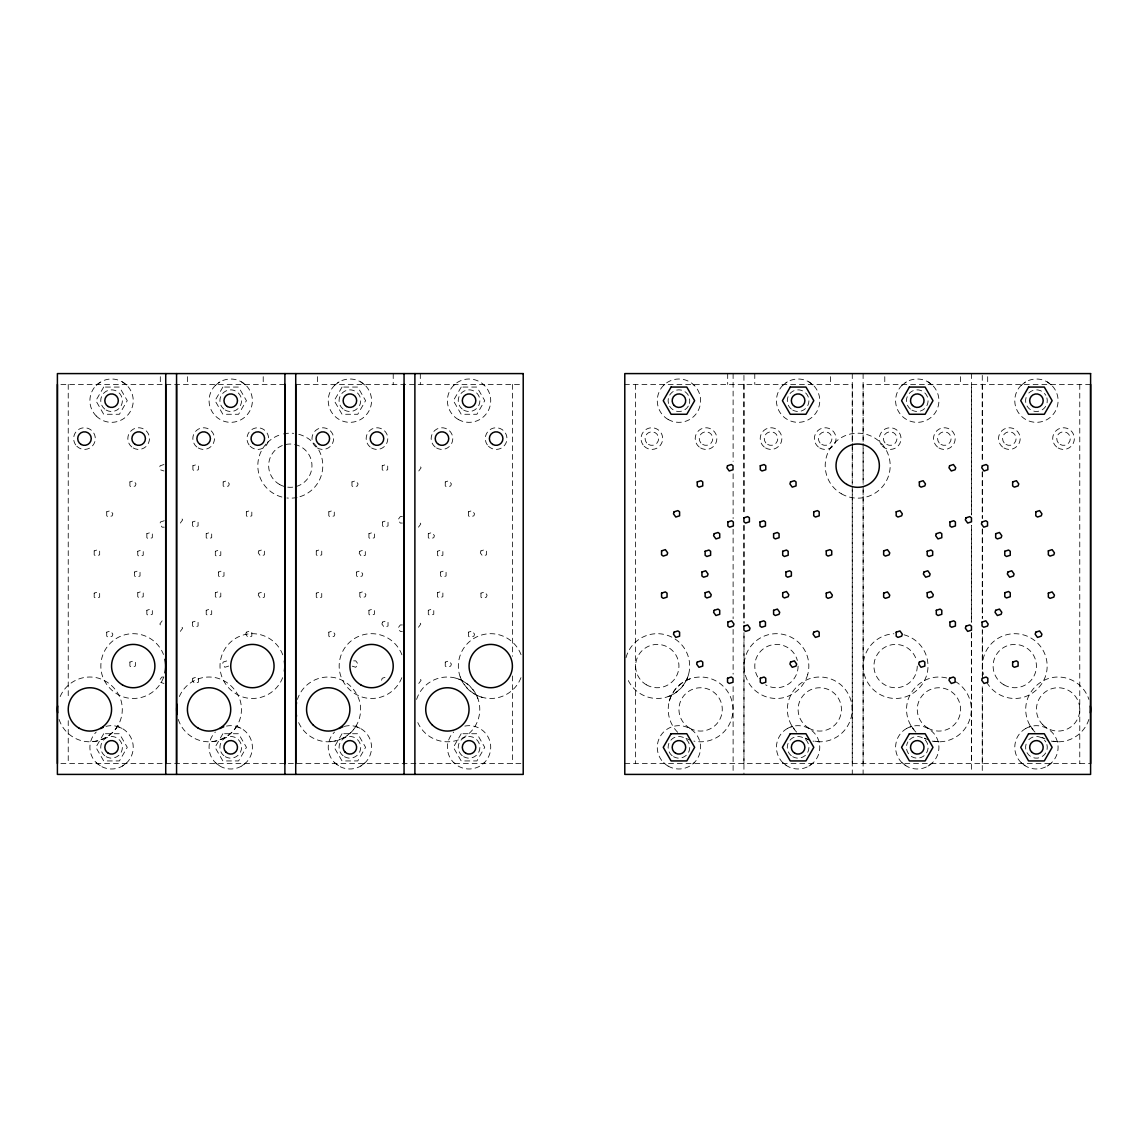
<?xml version="1.0" encoding="UTF-8"?>
<svg xmlns="http://www.w3.org/2000/svg" width="1148" height="1148" viewBox="0 0 1148 1148"><rect width="100%" height="100%" fill="white"/><g stroke="black" fill="none" stroke-linecap="round" stroke-linejoin="round"><path stroke-width="0.75" stroke-dasharray="5 3.75" d="M743.947 763.578L744.033 632.204M852.246 486.207L852.275 763.578M852.246 484.413L852.261 443.343M852.261 441.564L852.275 384.422L624.785 384.422M863.109 763.578L863.153 486.034M971.351 632.634L971.438 763.578M971.351 621.915L971.395 525.483M971.395 514.778L971.438 384.422M982.272 763.578L982.358 685.586M982.372 676.717L982.358 630.424M381.581 680.247L382.227 678.253L386.015 677.033M669.327 701.026C672.455 690.063 681.266 681.266 692.23 678.124M688.57 674.464C685.428 685.428 676.631 694.224 665.668 697.367M117.957 725.608C112.088 735.394 101.297 741.608 89.903 741.809M237.119 725.608C231.25 735.394 220.459 741.608 209.065 741.809M356.282 725.608C350.413 735.394 339.621 741.608 328.228 741.809M96.245 385.355L100.737 381.911M215.408 385.355L219.899 381.911A21.669 21.669 0 0 1 252.388 400.666A21.669 21.669 0 0 1 219.899 419.436A21.669 21.669 0 0 1 219.899 381.911M334.57 385.355L339.062 381.911A21.669 21.669 0 0 1 371.565 400.666A21.669 21.669 0 0 1 339.062 419.436A21.669 21.669 0 0 1 339.062 381.911M453.733 385.355L454.952 384.422M122.391 766.089L126.883 762.645M663.63 385.355L664.836 384.422M241.568 766.089L246.045 762.645M782.793 385.355L787.27 381.911A21.669 21.669 0 0 1 819.772 400.666A21.669 21.669 0 0 1 787.27 419.436A21.669 21.669 0 0 1 787.27 381.911M360.73 766.089L365.208 762.645M901.955 385.355L906.432 381.911A21.669 21.669 0 0 1 938.935 400.666A21.669 21.669 0 0 1 906.432 419.436A21.669 21.669 0 0 1 906.432 381.911M483.164 763.578L484.37 762.645M1021.117 385.355L1025.609 381.911A21.669 21.669 0 0 1 1058.097 400.666A21.669 21.669 0 0 1 1025.609 419.436A21.669 21.669 0 0 1 1025.609 381.911M693.048 763.578L694.267 762.645M808.938 766.089L813.43 762.645M928.101 766.089L932.592 762.645M1047.263 766.089L1051.755 762.645M180.322 523.058L182.661 519.829L180.322 516.614M162.155 620.824L159.816 624.038L162.155 627.267M180.322 631.386L182.661 628.171L180.322 624.942M418.776 470.967L421.115 467.753L418.776 464.538M418.46 527.176L420.799 523.962L418.46 520.733M228.653 666.07L224.864 667.289L222.525 664.075L223.171 662.08L226.96 660.861M418.46 627.267L420.799 624.038L418.46 620.824M418.776 683.462L421.115 680.247L418.776 677.033M787.27 728.564A21.669 21.669 0 0 1 819.772 747.334A21.669 21.669 0 0 1 787.27 766.089A21.669 21.669 0 0 1 787.27 728.564L792.507 726.397M906.432 728.564A21.669 21.669 0 0 1 938.935 747.334A21.669 21.669 0 0 1 906.432 766.089A21.669 21.669 0 0 1 906.432 728.564L911.67 726.397M1025.609 728.564A21.669 21.669 0 0 1 1058.097 747.334A21.669 21.669 0 0 1 1025.609 766.089A21.669 21.669 0 0 1 1025.609 728.564L1030.832 726.397M60.887 384.422L284.891 384.422M295.725 384.422L523.215 384.422M1090.6 384.422L863.109 384.422L863.124 441.463M163.934 464.538L160.16 465.758L159.5 467.753L160.16 469.747L163.934 470.967M402.388 516.614L400.308 516.614L397.969 519.829L400.308 523.058L402.388 523.058M164.25 520.733L160.462 521.967L159.816 523.962L162.155 527.176L164.25 527.176M402.388 624.942L400.308 624.942L397.969 628.171L400.308 631.386L402.388 631.386M353.656 660.861L355.751 660.861L358.09 664.075L355.751 667.289L351.962 666.07M163.934 677.033L161.839 677.033L159.5 680.247L160.16 682.242L163.934 683.462M60.887 763.578L523.215 763.578M624.785 763.578L1090.6 763.578M1058.097 741.809L1049.717 740.704M938.935 741.809L930.554 740.704M819.772 741.809L812.913 740.905M1045.024 738.752L1041.91 737.461A32.388 32.388 0 0 0 1048.095 740.216M928.99 740.058L922.748 737.461A32.388 32.388 0 0 0 925.762 738.996M809.828 740.058L803.586 737.461A32.388 32.388 0 0 0 809.77 740.216M455.77 678.124C466.734 681.266 475.545 690.063 478.673 701.026M482.332 697.367C471.369 694.224 462.572 685.428 459.43 674.464M355.493 726.397L360.73 728.564M236.33 726.397L241.568 728.564M117.168 726.397L122.391 728.564M1047.263 381.911L1051.755 385.355M928.101 381.911L932.592 385.355M808.938 381.911L813.43 385.355M693.048 384.422L694.267 385.355M1021.117 762.645L1025.609 766.089M483.164 384.422L484.37 385.355M901.955 762.645L906.432 766.089M360.73 381.911L365.208 385.355M782.793 762.645L787.27 766.089M241.568 381.911L246.045 385.355M663.63 762.645L664.836 763.578M122.391 381.911L126.883 385.355M453.733 762.645L454.952 763.578M334.57 762.645L339.062 766.089M215.408 762.645L219.899 766.089M96.245 762.645L100.737 766.089M1030.043 725.608L1035.195 732.324A32.388 32.388 0 0 1 1026.814 701.026C1029.957 690.063 1038.753 681.266 1049.717 678.124A32.388 32.388 0 0 1 1088.907 699.419M910.881 725.608L916.032 732.324A32.388 32.388 0 0 1 907.652 701.026C910.795 690.063 919.591 681.266 930.554 678.124A32.388 32.388 0 0 1 947.315 678.124M791.718 725.608L796.87 732.324A32.388 32.388 0 0 1 788.489 701.026C791.618 690.063 800.429 681.266 811.392 678.124A32.388 32.388 0 0 1 852.16 708.574A32.388 32.388 0 0 1 813.028 741.091M982.272 384.422L982.301 462.859M982.301 471.771L982.315 518.121M982.329 528.812L982.358 617.954M863.138 448.595L863.138 484.255M743.947 384.422L743.99 514.562M744.004 525.253L744.033 623.292M1079.766 384.422L1079.766 763.578M987.682 376.688L987.682 384.422M982.272 375.382L982.272 461.266M982.272 472L982.272 518.523M982.272 529.271L982.272 618.729M982.272 629.477L982.272 676M982.272 686.734L982.272 772.618M971.438 373.588L971.438 514.95M971.438 525.684L971.438 622.316M971.438 633.05L971.438 772.618M960.603 376.688L960.603 384.422M884.778 376.688L884.778 384.422M863.109 373.588L863.109 441.593M863.109 443.372L863.109 482.748M863.109 489.895L863.109 774.412M852.275 373.588L852.275 445.166M852.275 446.959L852.275 482.748M852.275 489.895L852.275 774.412M830.607 376.688L830.607 384.422M754.781 373.588L754.781 384.422M743.947 375.382L743.947 514.95M743.947 525.684L743.947 622.316M743.947 633.05L743.947 774.412M733.113 373.588L733.113 461.324M733.113 473.794L733.113 518.552M733.113 529.271L733.113 618.729M733.113 629.448L733.113 674.206M733.113 686.676L733.113 772.618M727.689 373.588L727.689 384.422M635.619 384.422L635.619 763.578M512.381 384.422L512.381 656.269M512.381 675.942L512.381 763.578M420.311 373.588L420.311 384.422M393.219 373.588L393.219 384.422M317.393 376.688L317.393 384.422M263.222 376.688L263.222 384.422M187.397 376.688L187.397 384.422M160.318 376.688L160.318 384.422M68.234 384.422L68.234 699.189M68.234 720.657L68.234 763.578M1046.904 744.521A10.834 10.834 0 0 1 1035.022 758.067A10.834 10.834 0 0 1 1027.058 741.909M1028.78 739.671A10.834 10.834 0 0 1 1045.814 741.909M909.618 739.671A10.834 10.834 0 0 1 927.455 743.617A10.834 10.834 0 0 1 916.334 758.125A10.834 10.834 0 0 1 907.896 741.909M1046.904 397.868A10.834 10.834 0 0 1 1035.022 411.414A10.834 10.834 0 0 1 1027.058 395.256M1028.78 393.018A10.834 10.834 0 0 1 1045.814 395.256M668.48 403.479A10.834 10.834 0 0 1 678.942 389.832A10.834 10.834 0 0 1 689.403 403.479M688.326 406.091A10.834 10.834 0 0 1 669.557 406.091M917.266 666.084A21.669 21.669 0 0 1 886.443 685.715A21.669 21.669 0 0 1 881.678 649.481A21.669 21.669 0 0 1 916.535 660.473M903.993 634.787A32.388 32.388 0 0 1 926.895 674.464C923.753 685.428 914.956 694.224 903.993 697.367A32.388 32.388 0 0 1 863.612 671.149A32.388 32.388 0 0 1 893.919 633.739M798.104 666.084A21.669 21.669 0 0 1 765.616 684.839M757.68 676.918A21.669 21.669 0 0 1 768.155 646.066A21.669 21.669 0 0 1 797.372 660.473M955.136 681.367A32.388 32.388 0 0 1 932.19 741.091M677.707 732.324A32.388 32.388 0 0 1 686.418 680.305A32.388 32.388 0 0 1 732.754 705.475A32.388 32.388 0 0 1 693.866 741.091M690.608 740.216A32.388 32.388 0 0 1 684.409 737.461M625.99 657.704A32.388 32.388 0 0 1 674.924 638.919A32.388 32.388 0 0 1 677.664 691.254A32.388 32.388 0 0 1 627.038 677.679M1088.907 719.409A32.388 32.388 0 0 1 1051.353 741.091M986.72 682.271A32.388 32.388 0 0 0 1023.155 697.367C1034.118 694.224 1042.915 685.428 1046.058 674.464A32.388 32.388 0 0 0 1014.775 633.696A32.388 32.388 0 0 0 983.477 674.464M464.825 726.081A21.669 21.669 0 0 1 490.54 750.146A21.669 21.669 0 0 1 459.473 766.764A21.669 21.669 0 0 1 453.733 732.008M282.638 677.679A32.388 32.388 0 0 1 244.007 697.367C233.044 694.224 224.247 685.428 221.105 674.464A32.388 32.388 0 0 1 244.007 634.787A32.388 32.388 0 0 1 283.685 657.704M298.638 722.594A32.388 32.388 0 0 0 339.033 739.943A32.388 32.388 0 0 0 359.511 701.026C356.382 690.063 347.571 681.266 336.608 678.124A32.388 32.388 0 0 0 297.418 699.419M178.256 719.409A32.388 32.388 0 0 0 218.263 740.474A32.388 32.388 0 0 0 240.348 701.026C237.206 690.063 228.409 681.266 217.446 678.124A32.388 32.388 0 0 0 178.256 699.419M416.581 699.419A32.388 32.388 0 0 1 465.5 682.558A32.388 32.388 0 0 1 468.212 734.218A32.388 32.388 0 0 1 417.8 722.594M520.962 677.679A32.388 32.388 0 0 1 470.336 691.254A32.388 32.388 0 0 1 473.076 638.919A32.388 32.388 0 0 1 522.01 657.704M226.5 726.081A21.669 21.669 0 0 1 252.216 750.146A21.669 21.669 0 0 1 221.148 766.764A21.669 21.669 0 0 1 215.408 732.008M59.093 719.409A32.388 32.388 0 0 0 99.101 740.474A32.388 32.388 0 0 0 121.186 701.026C118.043 690.063 109.247 681.266 98.283 678.124A32.388 32.388 0 0 0 59.093 699.419M401.8 677.679A32.388 32.388 0 0 1 363.17 697.367C352.206 694.224 343.41 685.428 340.267 674.464A32.388 32.388 0 0 1 363.17 634.787A32.388 32.388 0 0 1 402.848 657.704M344.285 726.397A21.669 21.669 0 0 1 371.478 749.214A21.669 21.669 0 0 1 340.741 766.964A21.669 21.669 0 0 1 334.57 732.008M105.96 726.397A21.669 21.669 0 0 1 133.154 749.214A21.669 21.669 0 0 1 102.402 766.964A21.669 21.669 0 0 1 96.245 732.008M163.475 677.679A32.388 32.388 0 0 1 124.845 697.367C113.882 694.224 105.085 685.428 101.942 674.464A32.388 32.388 0 0 1 123.223 635.274A32.388 32.388 0 0 1 163.475 654.475M298.724 434.274A32.503 32.503 0 0 1 298.724 497.055M297.074 497.457A32.503 32.503 0 0 1 286.914 497.988M281.906 497.055A32.503 32.503 0 0 1 266.164 443.917M267.326 442.683A32.503 32.503 0 0 1 281.906 434.274M283.542 433.887A32.503 32.503 0 0 1 293.701 433.341M94.193 550.882L94.193 554.857L95.887 556.091L99.661 554.857L99.661 550.882L97.982 549.648L94.193 550.882M106.721 511.821L106.721 515.811L108.414 517.031L112.203 515.811L112.848 513.816L110.509 510.602L106.721 511.821M129.896 481.93L129.896 485.92L131.575 487.139L135.364 485.92L136.009 483.925L133.67 480.711L129.896 481.93M94.193 593.143L94.193 597.118L95.887 598.352L99.661 597.118L99.661 593.143L97.982 591.909L94.193 593.143M106.721 632.189L106.721 636.179L108.414 637.398L112.203 636.179L112.848 634.184L110.509 630.97L106.721 632.189M137.746 551.284L137.746 555.259L139.439 556.493L143.227 555.259L143.227 551.284L141.534 550.05L137.746 551.284M146.844 533.705L146.844 537.694L148.537 538.914L152.325 537.694L152.325 533.705L150.632 532.485L146.844 533.705M134.56 572.005L134.56 575.995L136.253 577.214L140.027 575.995L140.027 572.005L138.334 570.786L134.56 572.005M137.746 592.741L137.746 596.716L139.439 597.95L143.227 596.716L143.227 592.741L141.534 591.507L137.746 592.741M192.907 465.758L192.907 469.747L194.6 470.967L198.389 469.747L198.389 465.758L196.695 464.538L192.907 465.758M129.896 662.08L129.896 666.07L131.575 667.289L135.364 666.07L135.364 662.08L133.67 660.861L129.896 662.08M146.844 610.306L146.844 614.295L148.537 615.515L152.325 614.295L152.325 610.306L150.632 609.086L146.844 610.306M192.591 521.967L192.591 525.942L194.285 527.176L198.073 525.942L198.073 521.967L196.38 520.733L192.591 521.967M206.209 533.705L206.209 537.694L207.903 538.914L211.691 537.694L211.691 533.705L209.998 532.485L206.209 533.705M223.171 481.93L223.171 485.92L224.864 487.139L228.653 485.92L229.299 483.925L226.96 480.711L223.171 481.93M215.322 551.284L215.322 555.259L217.015 556.493L220.789 555.259L220.789 551.284L219.096 550.05L215.322 551.284M192.591 622.058L192.591 626.033L194.285 627.267L198.073 626.033L198.073 622.058L196.38 620.824L192.591 622.058M218.507 572.005L218.507 575.995L220.201 577.214L223.989 575.995L223.989 572.005L222.296 570.786L218.507 572.005M206.209 610.306L206.209 614.295L207.903 615.515L211.691 614.295L211.691 610.306L209.998 609.086L206.209 610.306M215.322 592.741L215.322 596.716L217.015 597.95L220.789 596.716L220.789 592.741L219.096 591.507L215.322 592.741M246.346 511.821L246.346 515.811L248.025 517.031L251.814 515.811L251.814 511.821L250.121 510.602L246.346 511.821M192.907 678.253L192.261 680.247L194.6 683.462L198.389 682.242L198.389 678.253L196.695 677.033L192.907 678.253M258.874 550.882L258.228 552.862L260.567 556.091L264.356 554.857L264.356 550.882L262.662 549.648L258.874 550.882M246.346 632.189L245.686 634.184L248.025 637.398L251.814 636.179L251.814 632.189L250.121 630.97L246.346 632.189M258.874 593.143L258.228 595.138L260.567 598.352L264.356 597.118L264.356 593.143L262.662 591.909L258.874 593.143M316.274 550.882L316.274 554.857L317.953 556.091L321.741 554.857L321.741 550.882L320.048 549.648L316.274 550.882M328.802 511.821L328.802 515.811L330.495 517.031L334.283 515.811L334.283 511.821L332.59 510.602L328.802 511.821M351.962 481.93L351.962 485.92L353.656 487.139L357.444 485.92L358.09 483.925L355.751 480.711L351.962 481.93M316.274 593.143L316.274 597.118L317.953 598.352L321.741 597.118L321.741 593.143L320.048 591.909L316.274 593.143M382.227 465.758L382.227 469.747L383.92 470.967L387.708 469.747L387.708 465.758L386.015 464.538L382.227 465.758M328.802 632.189L328.802 636.179L330.495 637.398L334.283 636.179L334.929 634.184L332.59 630.97L328.802 632.189M359.826 551.284L359.181 553.279L361.52 556.493L365.308 555.259L365.308 551.284L363.615 550.05L359.826 551.284M356.626 572.005L356.626 575.995L358.32 577.214L362.108 575.995L362.754 574L360.415 570.786L356.626 572.005M368.924 533.705L368.924 537.694L370.617 538.914L374.406 537.694L374.406 533.705L372.713 532.485L368.924 533.705M382.542 521.967L382.542 525.942L384.236 527.176L388.024 525.942L388.024 521.967L386.331 520.733L382.542 521.967M359.826 592.741L359.826 596.716L361.52 597.95L365.308 596.716L365.954 594.721L363.615 591.507L359.826 592.741M368.924 610.306L368.924 614.295L370.617 615.515L374.406 614.295L374.406 610.306L372.713 609.086L368.924 610.306M382.542 622.058L381.897 624.038L384.236 627.267L388.024 626.033L388.024 622.058L386.331 620.824L382.542 622.058M428.29 533.705L428.29 537.694L429.983 538.914L433.772 537.694L434.418 535.7L432.079 532.485L428.29 533.705M445.252 481.93L445.252 485.92L446.945 487.139L450.734 485.92L451.379 483.925L449.04 480.711L445.252 481.93M437.388 551.284L437.388 555.259L439.081 556.493L442.87 555.259L442.87 551.284L441.176 550.05L437.388 551.284M440.588 572.005L440.588 575.995L442.281 577.214L446.07 575.995L446.07 572.005L444.376 570.786L440.588 572.005M428.29 610.306L428.29 614.295L429.983 615.515L433.772 614.295L433.772 610.306L432.079 609.086L428.29 610.306M437.388 592.741L437.388 596.716L439.081 597.95L442.87 596.716L442.87 592.741L441.176 591.507L437.388 592.741M468.413 511.821L468.413 515.811L470.106 517.031L473.894 515.811L474.54 513.816L472.201 510.602L468.413 511.821M480.955 550.882L480.309 552.862L482.648 556.091L486.436 554.857L486.436 550.882L484.743 549.648L480.955 550.882M445.252 662.08L445.252 666.07L446.945 667.289L450.734 666.07L451.379 664.075L449.04 660.861L445.252 662.08M468.413 632.189L468.413 636.179L470.106 637.398L473.894 636.179L474.54 634.184L472.201 630.97L468.413 632.189M480.955 593.143L480.955 597.118L482.648 598.352L486.436 597.118L487.082 595.138L484.743 591.909L480.955 593.143M807.733 674.464C804.59 685.428 795.794 694.224 784.83 697.367A32.388 32.388 0 0 1 744.177 668.911A32.388 32.388 0 0 1 779.262 633.811A32.388 32.388 0 0 1 807.733 674.464M103.707 387.063L95.858 400.666L103.707 414.27L119.421 414.27L127.27 400.666L119.421 387.063L103.707 387.063M222.87 387.063L215.02 400.666L222.87 414.27L238.583 414.27L246.433 400.666L238.583 387.063L222.87 387.063M103.707 733.73L95.858 747.334L103.707 760.937L119.421 760.937L127.27 747.334L119.421 733.73L103.707 733.73M342.032 387.063L334.183 400.666L342.032 414.27L357.746 414.27L365.595 400.666L357.746 387.063L342.032 387.063M222.87 733.73L215.02 747.334L222.87 760.937L238.583 760.937L246.433 747.334L238.583 733.73L222.87 733.73M461.195 387.063L453.345 400.666L461.195 414.27L476.908 414.27L484.757 400.666L476.908 387.063L461.195 387.063M342.032 733.73L334.183 747.334L342.032 760.937L357.746 760.937L365.595 747.334L357.746 733.73L342.032 733.73M461.195 733.73L453.345 747.334L461.195 760.937L476.908 760.937L484.757 747.334L476.908 733.73L461.195 733.73M668.107 766.089A21.669 21.669 0 0 0 700.61 747.334A21.669 21.669 0 0 0 668.107 728.564A21.669 21.669 0 0 0 668.107 766.089M673.532 756.704A10.834 10.834 0 0 0 689.776 747.334A10.834 10.834 0 0 0 673.532 737.949A10.834 10.834 0 0 0 673.532 756.704M841.441 493.812A32.503 32.503 0 0 0 890.188 465.672A32.503 32.503 0 0 0 841.441 437.531A32.503 32.503 0 0 0 841.441 493.812M792.694 756.704A10.834 10.834 0 0 0 808.938 747.334A10.834 10.834 0 0 0 792.694 737.949A10.834 10.834 0 0 0 792.694 756.704M911.856 410.051A10.834 10.834 0 0 0 928.101 400.666A10.834 10.834 0 0 0 911.856 391.296A10.834 10.834 0 0 0 911.856 410.051M792.694 410.051A10.834 10.834 0 0 0 808.938 400.666A10.834 10.834 0 0 0 792.694 391.296A10.834 10.834 0 0 0 792.694 410.051M668.107 419.436A21.669 21.669 0 0 0 700.61 400.666A21.669 21.669 0 0 0 668.107 381.911A21.669 21.669 0 0 0 668.107 419.436M700.61 447.964A10.834 10.834 0 0 0 716.854 438.593A10.834 10.834 0 0 0 700.61 429.209A10.834 10.834 0 0 0 700.61 447.964M646.439 684.839A21.669 21.669 0 0 0 678.942 666.084A21.669 21.669 0 0 0 646.439 647.314A21.669 21.669 0 0 0 646.439 684.839M928.101 728.176A21.669 21.669 0 0 0 960.603 709.407A21.669 21.669 0 0 0 928.101 690.651A21.669 21.669 0 0 0 928.101 728.176M808.938 728.176A21.669 21.669 0 0 0 841.441 709.407A21.669 21.669 0 0 0 808.938 690.651A21.669 21.669 0 0 0 808.938 728.176M819.772 447.964A10.834 10.834 0 0 0 836.031 438.593A10.834 10.834 0 0 0 819.772 429.209A10.834 10.834 0 0 0 819.772 447.964M689.776 728.176A21.669 21.669 0 0 0 722.279 709.407A21.669 21.669 0 0 0 689.776 690.651A21.669 21.669 0 0 0 689.776 728.176M648.476 444.448A6.773 6.773 0 0 0 658.636 438.593A6.773 6.773 0 0 0 648.476 432.724A6.773 6.773 0 0 0 648.476 444.448M702.648 444.448A6.773 6.773 0 0 0 712.793 438.593A6.773 6.773 0 0 0 702.648 432.724A6.773 6.773 0 0 0 702.648 444.448M644.2 446.242A10.834 10.834 0 0 0 662.324 441.392A10.834 10.834 0 0 0 649.065 428.118A10.834 10.834 0 0 0 644.2 446.242M886.801 444.448A6.773 6.773 0 0 0 896.961 438.593A6.773 6.773 0 0 0 886.801 432.724A6.773 6.773 0 0 0 886.801 444.448M1003.94 684.839A21.669 21.669 0 0 0 1036.429 666.084A21.669 21.669 0 0 0 1003.94 647.314A21.669 21.669 0 0 0 1003.94 684.839M940.973 444.448A6.773 6.773 0 0 0 951.118 438.593A6.773 6.773 0 0 0 940.973 432.724A6.773 6.773 0 0 0 940.973 444.448M882.525 446.242A10.834 10.834 0 0 0 900.649 441.392A10.834 10.834 0 0 0 887.39 428.118A10.834 10.834 0 0 0 882.525 446.242M767.639 444.448A6.773 6.773 0 0 0 777.799 438.593A6.773 6.773 0 0 0 767.639 432.724A6.773 6.773 0 0 0 767.639 444.448M821.81 444.448A6.773 6.773 0 0 0 831.956 438.593A6.773 6.773 0 0 0 821.81 432.724A6.773 6.773 0 0 0 821.81 444.448M765.616 447.964A10.834 10.834 0 0 0 781.86 438.593A10.834 10.834 0 0 0 765.616 429.209A10.834 10.834 0 0 0 765.616 447.964M1042.786 724.732A21.669 21.669 0 0 0 1079.034 715.017A21.669 21.669 0 0 0 1052.486 688.484A21.669 21.669 0 0 0 1042.786 724.732M938.935 447.964A10.834 10.834 0 0 0 955.193 438.593A10.834 10.834 0 0 0 938.935 429.209A10.834 10.834 0 0 0 938.935 447.964M1058.097 447.964A10.834 10.834 0 0 0 1074.356 438.593A10.834 10.834 0 0 0 1058.097 429.209A10.834 10.834 0 0 0 1058.097 447.964M1005.964 444.448A6.773 6.773 0 0 0 1016.124 438.593A6.773 6.773 0 0 0 1005.964 432.724A6.773 6.773 0 0 0 1005.964 444.448M1060.135 444.448A6.773 6.773 0 0 0 1070.295 438.593A6.773 6.773 0 0 0 1060.135 432.724A6.773 6.773 0 0 0 1060.135 444.448M1003.94 447.964A10.834 10.834 0 0 0 1020.185 438.593A10.834 10.834 0 0 0 1003.94 429.209A10.834 10.834 0 0 0 1003.94 447.964M436.556 447.964A10.834 10.834 0 0 0 452.8 438.593A10.834 10.834 0 0 0 436.556 429.209A10.834 10.834 0 0 0 436.556 447.964M463.634 756.704A10.834 10.834 0 0 0 479.893 747.334A10.834 10.834 0 0 0 463.634 737.949A10.834 10.834 0 0 0 463.634 756.704M458.224 419.436A21.669 21.669 0 0 0 490.727 400.666A21.669 21.669 0 0 0 458.224 381.911A21.669 21.669 0 0 0 458.224 419.436M463.634 410.051A10.834 10.834 0 0 0 479.893 400.666A10.834 10.834 0 0 0 463.634 391.296A10.834 10.834 0 0 0 463.634 410.051M96.245 415.992A21.669 21.669 0 0 0 132.494 406.277A21.669 21.669 0 0 0 105.96 379.744A21.669 21.669 0 0 0 96.245 415.992M225.309 410.051A10.834 10.834 0 0 0 241.568 400.666A10.834 10.834 0 0 0 225.309 391.296A10.834 10.834 0 0 0 225.309 410.051M317.393 447.964A10.834 10.834 0 0 0 333.637 438.593A10.834 10.834 0 0 0 317.393 429.209A10.834 10.834 0 0 0 317.393 447.964M106.147 410.051A10.834 10.834 0 0 0 122.391 400.666A10.834 10.834 0 0 0 106.147 391.296A10.834 10.834 0 0 0 106.147 410.051M344.472 410.051A10.834 10.834 0 0 0 360.73 400.666A10.834 10.834 0 0 0 344.472 391.296A10.834 10.834 0 0 0 344.472 410.051M344.472 756.704A10.834 10.834 0 0 0 360.73 747.334A10.834 10.834 0 0 0 344.472 737.949A10.834 10.834 0 0 0 344.472 756.704M488.474 446.242A10.834 10.834 0 0 0 506.598 441.392A10.834 10.834 0 0 0 493.339 428.118A10.834 10.834 0 0 0 488.474 446.242M225.309 756.704A10.834 10.834 0 0 0 241.568 747.334A10.834 10.834 0 0 0 225.309 737.949A10.834 10.834 0 0 0 225.309 756.704M106.147 756.704A10.834 10.834 0 0 0 122.391 747.334A10.834 10.834 0 0 0 106.147 737.949A10.834 10.834 0 0 0 106.147 756.704M250.149 446.242A10.834 10.834 0 0 0 268.273 441.392A10.834 10.834 0 0 0 255.014 428.118A10.834 10.834 0 0 0 250.149 446.242M371.565 447.964A10.834 10.834 0 0 0 387.809 438.593A10.834 10.834 0 0 0 371.565 429.209A10.834 10.834 0 0 0 371.565 447.964M198.231 447.964A10.834 10.834 0 0 0 214.475 438.593A10.834 10.834 0 0 0 198.231 429.209A10.834 10.834 0 0 0 198.231 447.964M76.816 446.242A10.834 10.834 0 0 0 94.94 441.392A10.834 10.834 0 0 0 81.68 428.118A10.834 10.834 0 0 0 76.816 446.242M133.225 447.964A10.834 10.834 0 0 0 149.484 438.593A10.834 10.834 0 0 0 133.225 429.209A10.834 10.834 0 0 0 133.225 447.964M279.481 484.427A21.669 21.669 0 0 0 311.969 465.672A21.669 21.669 0 0 0 279.481 446.902A21.669 21.669 0 0 0 279.481 484.427"/><path stroke-width="1.5" d="M165.728 384.422L165.728 763.578M284.891 384.422L284.891 763.578M404.053 384.422L404.053 763.578M1090.6 384.422L1090.6 763.578M57.4 763.578L57.4 384.422M176.562 763.578L176.562 384.422M295.725 763.578L295.725 384.422M414.887 373.588L414.887 774.412M404.053 373.588L404.053 774.412M295.725 373.588L295.725 774.412M284.891 373.588L284.891 774.412M176.562 373.588L176.562 774.412M165.728 373.588L165.728 774.412M1090.313 706.034A32.388 32.388 0 0 1 1090.313 712.793M284.388 661.004A32.388 32.388 0 0 1 284.388 671.149M296.543 716.151A32.388 32.388 0 0 1 296.543 702.676M219.899 728.564A21.669 21.669 0 0 1 223.774 726.813M177.065 714.486A32.388 32.388 0 0 1 177.065 704.341M403.766 662.697A32.388 32.388 0 0 1 403.766 669.456M57.687 712.793A32.388 32.388 0 0 1 57.687 706.034M339.062 728.564A21.669 21.669 0 0 1 342.936 726.813M100.737 728.564A21.669 21.669 0 0 1 103.277 727.315M164.91 659.339A32.388 32.388 0 0 1 164.91 672.828M661.564 550.882L661.564 554.857L663.257 556.091L667.045 554.857L667.691 552.862L665.352 549.648L661.564 550.882M674.106 511.821L673.46 513.816L675.799 517.031L679.587 515.811L679.587 511.821L677.894 510.602L674.106 511.821M697.266 481.93L697.266 485.92L698.96 487.139L702.748 485.92L702.748 481.93L701.055 480.711L697.266 481.93M661.564 593.143L661.564 597.118L663.257 598.352L667.045 597.118L667.045 593.143L665.352 591.909L661.564 593.143M727.531 465.758L726.885 467.753L729.224 470.967L733.012 469.747L733.012 465.758L731.319 464.538L727.531 465.758M674.106 632.189L673.46 634.184L675.799 637.398L679.587 636.179L679.587 632.189L677.894 630.97L674.106 632.189M705.13 551.284L705.13 555.259L706.824 556.493L710.612 555.259L710.612 551.284L708.919 550.05L705.13 551.284M701.93 572.005L701.93 575.995L703.624 577.214L707.412 575.995L708.058 574L705.719 570.786L701.93 572.005M714.228 533.705L713.582 535.7L715.922 538.914L719.71 537.694L719.71 533.705L718.017 532.485L714.228 533.705M727.846 521.967L727.846 525.942L729.54 527.176L733.328 525.942L733.328 521.967L731.635 520.733L727.846 521.967M705.13 592.741L705.13 596.716L706.824 597.95L710.612 596.716L711.258 594.721L708.919 591.507L705.13 592.741M760.292 465.758L760.292 469.747L761.985 470.967L765.773 469.747L765.773 465.758L764.08 464.538L760.292 465.758M743.918 517.848L743.918 521.823L745.612 523.058L749.386 521.823L749.386 517.848L747.692 516.614L743.918 517.848M697.266 662.08L696.621 664.075L698.96 667.289L702.748 666.07L702.748 662.08L701.055 660.861L697.266 662.08M714.228 610.306L713.582 612.3L715.922 615.515L719.71 614.295L719.71 610.306L718.017 609.086L714.228 610.306M759.976 521.967L759.976 525.942L761.669 527.176L765.458 525.942L765.458 521.967L763.764 520.733L759.976 521.967M727.846 622.058L727.846 626.033L729.54 627.267L733.328 626.033L733.974 624.038L731.635 620.824L727.846 622.058M773.594 533.705L773.594 537.694L775.287 538.914L779.076 537.694L779.076 533.705L777.383 532.485L773.594 533.705M790.556 481.93L789.91 483.925L792.249 487.139L796.038 485.92L796.038 481.93L794.344 480.711L790.556 481.93M743.918 626.177L743.918 630.152L745.612 631.386L749.386 630.152L750.031 628.171L747.692 624.942L743.918 626.177M727.531 678.253L727.531 682.242L729.224 683.462L733.012 682.242L733.012 678.253L731.319 677.033L727.531 678.253M782.692 551.284L782.692 555.259L784.385 556.493L788.174 555.259L788.174 551.284L786.48 550.05L782.692 551.284M759.976 622.058L759.976 626.033L761.669 627.267L765.458 626.033L765.458 622.058L763.764 620.824L759.976 622.058M785.892 572.005L785.892 575.995L787.585 577.214L791.374 575.995L791.374 572.005L789.68 570.786L785.892 572.005M773.594 610.306L773.594 614.295L775.287 615.515L779.076 614.295L779.722 612.3L777.383 609.086L773.594 610.306M782.692 592.741L782.692 596.716L784.385 597.95L788.174 596.716L788.82 594.721L786.48 591.507L782.692 592.741M813.717 511.821L813.717 515.811L815.41 517.031L819.198 515.811L819.198 511.821L817.505 510.602L813.717 511.821M760.292 678.253L760.292 682.242L761.985 683.462L765.773 682.242L765.773 678.253L764.08 677.033L760.292 678.253M826.259 550.882L826.259 554.857L827.952 556.091L831.726 554.857L831.726 550.882L830.047 549.648L826.259 550.882M790.556 662.08L789.91 664.075L792.249 667.289L796.038 666.07L796.683 664.075L794.344 660.861L790.556 662.08M826.259 593.143L826.259 597.118L827.952 598.352L831.726 597.118L832.386 595.138L830.047 591.909L826.259 593.143M813.717 632.189L813.071 634.184L815.41 637.398L819.198 636.179L819.198 632.189L817.505 630.97L813.717 632.189M896.186 511.821L896.186 515.811L897.88 517.031L901.654 515.811L902.314 513.816L899.975 510.602L896.186 511.821M883.644 550.882L883.644 554.857L885.338 556.091L889.126 554.857L889.772 552.862L887.433 549.648L883.644 550.882M919.347 481.93L919.347 485.92L921.04 487.139L924.829 485.92L925.475 483.925L923.135 480.711L919.347 481.93M883.644 593.143L883.644 597.118L885.338 598.352L889.126 597.118L889.772 595.138L887.433 591.909L883.644 593.143M949.611 465.758L948.966 467.753L951.305 470.967L955.093 469.747L955.739 467.753L953.4 464.538L949.611 465.758M896.186 632.189L896.186 636.179L897.88 637.398L901.654 636.179L902.314 634.184L899.975 630.97L896.186 632.189M927.211 551.284L927.211 555.259L928.904 556.493L932.678 555.259L932.678 551.284L930.985 550.05L927.211 551.284M924.011 572.005L923.365 574L925.704 577.214L929.493 575.995L930.138 574L927.799 570.786L924.011 572.005M936.309 533.705L935.663 535.7L938.002 538.914L941.79 537.694L941.79 533.705L940.097 532.485L936.309 533.705M949.927 521.967L949.927 525.942L951.62 527.176L955.409 525.942L955.409 521.967L953.715 520.733L949.927 521.967M927.211 592.741L927.211 596.716L928.904 597.95L932.678 596.716L933.324 594.721L930.985 591.507L927.211 592.741M982.372 465.758L981.727 467.753L984.066 470.967L987.84 469.747L987.84 465.758L986.161 464.538L982.372 465.758M965.985 517.848L965.339 519.829L967.678 523.058L971.466 521.823L971.466 517.848L969.773 516.614L965.985 517.848M919.347 662.08L918.701 664.075L921.04 667.289L924.829 666.07L924.829 662.08L923.135 660.861L919.347 662.08M936.309 610.306L936.309 614.295L938.002 615.515L941.79 614.295L941.79 610.306L940.097 609.086L936.309 610.306M982.057 521.967L981.411 523.962L983.75 527.176L987.538 525.942L987.538 521.967L985.845 520.733L982.057 521.967M949.927 622.058L949.927 626.033L951.62 627.267L955.409 626.033L955.409 622.058L953.715 620.824L949.927 622.058M995.675 533.705L995.675 537.694L997.368 538.914L1001.156 537.694L1001.802 535.7L999.463 532.485L995.675 533.705M1012.636 481.93L1012.636 485.92L1014.33 487.139L1018.104 485.92L1018.764 483.925L1016.425 480.711L1012.636 481.93M965.985 626.177L965.339 628.171L967.678 631.386L971.466 630.152L971.466 626.177L969.773 624.942L965.985 626.177M949.611 678.253L948.966 680.247L951.305 683.462L955.093 682.242L955.093 678.253L953.4 677.033L949.611 678.253M1004.773 551.284L1004.773 555.259L1006.466 556.493L1010.254 555.259L1010.254 551.284L1008.561 550.05L1004.773 551.284M982.057 622.058L982.057 626.033L983.75 627.267L987.538 626.033L988.184 624.038L985.845 620.824L982.057 622.058M1007.973 572.005L1007.327 574L1009.666 577.214L1013.44 575.995L1014.086 574L1011.747 570.786L1007.973 572.005M995.675 610.306L995.029 612.3L997.368 615.515L1001.156 614.295L1001.802 612.3L999.463 609.086L995.675 610.306M1004.773 592.741L1004.773 596.716L1006.466 597.95L1010.254 596.716L1010.254 592.741L1008.561 591.507L1004.773 592.741M1035.797 511.821L1035.797 515.811L1037.491 517.031L1041.279 515.811L1041.925 513.816L1039.586 510.602L1035.797 511.821M982.372 678.253L981.727 680.247L984.066 683.462L987.84 682.242L987.84 678.253L986.161 677.033L982.372 678.253M1048.339 550.882L1048.339 554.857L1050.018 556.091L1053.807 554.857L1054.452 552.862L1052.113 549.648L1048.339 550.882M1012.636 662.08L1012.636 666.07L1014.33 667.289L1018.104 666.07L1018.104 662.08L1016.425 660.861L1012.636 662.08M1048.339 593.143L1048.339 597.118L1050.018 598.352L1053.807 597.118L1054.452 595.138L1052.113 591.909L1048.339 593.143M1035.797 632.189L1035.152 634.184L1037.491 637.398L1041.279 636.179L1041.925 634.184L1039.586 630.97L1035.797 632.189M671.092 387.063L663.243 400.666L671.092 414.27L686.805 414.27L694.655 400.666L686.805 387.063L671.092 387.063M790.255 387.063L782.405 400.666L790.255 414.27L805.968 414.27L813.817 400.666L805.968 387.063L790.255 387.063M671.092 733.73L663.243 747.334L671.092 760.937L686.805 760.937L694.655 747.334L686.805 733.73L671.092 733.73M909.417 387.063L901.567 400.666L909.417 414.27L925.13 414.27L932.98 400.666L925.13 387.063L909.417 387.063M790.255 733.73L782.405 747.334L790.255 760.937L805.968 760.937L813.817 747.334L805.968 733.73L790.255 733.73M1028.579 387.063L1020.73 400.666L1028.579 414.27L1044.293 414.27L1052.142 400.666L1044.293 387.063L1028.579 387.063M909.417 733.73L901.567 747.334L909.417 760.937L925.13 760.937L932.98 747.334L925.13 733.73L909.417 733.73M1028.579 733.73L1020.73 747.334L1028.579 760.937L1044.293 760.937L1052.142 747.334L1044.293 733.73L1028.579 733.73M523.215 373.588L57.4 373.588L57.4 774.412L523.215 774.412L523.215 373.588M1090.6 373.588L624.785 373.588L624.785 774.412L1090.6 774.412L1090.6 373.588M675.555 753.188A6.773 6.773 0 0 0 685.715 747.334A6.773 6.773 0 0 0 675.555 741.465A6.773 6.773 0 0 0 675.555 753.188M846.851 484.427A21.669 21.669 0 0 0 879.354 465.672A21.669 21.669 0 0 0 846.851 446.902A21.669 21.669 0 0 0 846.851 484.427M794.717 753.188A6.773 6.773 0 0 0 804.877 747.334A6.773 6.773 0 0 0 794.717 741.465A6.773 6.773 0 0 0 794.717 753.188M1031.65 752.112A6.773 6.773 0 0 0 1042.972 749.084A6.773 6.773 0 0 0 1034.678 740.79A6.773 6.773 0 0 0 1031.65 752.112M912.488 752.112A6.773 6.773 0 0 0 923.81 749.084A6.773 6.773 0 0 0 915.516 740.79A6.773 6.773 0 0 0 912.488 752.112M912.488 405.459A6.773 6.773 0 0 0 923.81 402.417A6.773 6.773 0 0 0 915.516 394.137A6.773 6.773 0 0 0 912.488 405.459M794.717 406.536A6.773 6.773 0 0 0 804.877 400.666A6.773 6.773 0 0 0 794.717 394.812A6.773 6.773 0 0 0 794.717 406.536M1033.056 406.536A6.773 6.773 0 0 0 1043.202 400.666A6.773 6.773 0 0 0 1033.056 394.812A6.773 6.773 0 0 0 1033.056 406.536M674.163 405.459A6.773 6.773 0 0 0 685.485 402.417A6.773 6.773 0 0 0 677.191 394.137A6.773 6.773 0 0 0 674.163 405.459M465.672 406.536A6.773 6.773 0 0 0 475.832 400.666A6.773 6.773 0 0 0 465.672 394.812A6.773 6.773 0 0 0 465.672 406.536M465.672 753.188A6.773 6.773 0 0 0 475.832 747.334A6.773 6.773 0 0 0 465.672 741.465A6.773 6.773 0 0 0 465.672 753.188M475.401 681.395A21.669 21.669 0 0 0 511.649 671.695A21.669 21.669 0 0 0 485.116 645.147A21.669 21.669 0 0 0 475.401 681.395M346.509 406.536A6.773 6.773 0 0 0 356.669 400.666A6.773 6.773 0 0 0 346.509 394.812A6.773 6.773 0 0 0 346.509 406.536M225.941 752.112A6.773 6.773 0 0 0 237.263 749.084A6.773 6.773 0 0 0 228.983 740.79A6.773 6.773 0 0 0 225.941 752.112M227.347 406.536A6.773 6.773 0 0 0 237.493 400.666A6.773 6.773 0 0 0 227.347 394.812A6.773 6.773 0 0 0 227.347 406.536M198.231 728.176A21.669 21.669 0 0 0 230.734 709.407A21.669 21.669 0 0 0 198.231 690.651A21.669 21.669 0 0 0 198.231 728.176M237.076 681.395A21.669 21.669 0 0 0 273.324 671.695A21.669 21.669 0 0 0 246.791 645.147A21.669 21.669 0 0 0 237.076 681.395M312.902 724.732A21.669 21.669 0 0 0 349.15 715.017A21.669 21.669 0 0 0 322.617 688.484A21.669 21.669 0 0 0 312.902 724.732M360.73 684.839A21.669 21.669 0 0 0 393.219 666.084A21.669 21.669 0 0 0 360.73 647.314A21.669 21.669 0 0 0 360.73 684.839M432.064 724.732A21.669 21.669 0 0 0 468.312 715.017A21.669 21.669 0 0 0 441.779 688.484A21.669 21.669 0 0 0 432.064 724.732M492.75 444.448A6.773 6.773 0 0 0 502.91 438.593A6.773 6.773 0 0 0 492.75 432.724A6.773 6.773 0 0 0 492.75 444.448M438.593 444.448A6.773 6.773 0 0 0 448.739 438.593A6.773 6.773 0 0 0 438.593 432.724A6.773 6.773 0 0 0 438.593 444.448M253.019 443.372A6.773 6.773 0 0 0 264.356 440.344A6.773 6.773 0 0 0 256.061 432.05A6.773 6.773 0 0 0 253.019 443.372M345.103 752.112A6.773 6.773 0 0 0 356.425 749.084A6.773 6.773 0 0 0 348.145 740.79A6.773 6.773 0 0 0 345.103 752.112M122.391 684.839A21.669 21.669 0 0 0 154.894 666.084A21.669 21.669 0 0 0 122.391 647.314A21.669 21.669 0 0 0 122.391 684.839M108.185 406.536A6.773 6.773 0 0 0 118.33 400.666A6.773 6.773 0 0 0 108.185 394.812A6.773 6.773 0 0 0 108.185 406.536M200.254 444.448A6.773 6.773 0 0 0 210.414 438.593A6.773 6.773 0 0 0 200.254 432.724A6.773 6.773 0 0 0 200.254 444.448M373.588 444.448A6.773 6.773 0 0 0 383.748 438.593A6.773 6.773 0 0 0 373.588 432.724A6.773 6.773 0 0 0 373.588 444.448M319.431 444.448A6.773 6.773 0 0 0 329.576 438.593A6.773 6.773 0 0 0 319.431 432.724A6.773 6.773 0 0 0 319.431 444.448M79.069 728.176A21.669 21.669 0 0 0 111.571 709.407A21.669 21.669 0 0 0 79.069 690.651A21.669 21.669 0 0 0 79.069 728.176M108.185 753.188A6.773 6.773 0 0 0 118.33 747.334A6.773 6.773 0 0 0 108.185 741.465A6.773 6.773 0 0 0 108.185 753.188M135.263 444.448A6.773 6.773 0 0 0 145.423 438.593A6.773 6.773 0 0 0 135.263 432.724A6.773 6.773 0 0 0 135.263 444.448M81.092 444.448A6.773 6.773 0 0 0 91.252 438.593A6.773 6.773 0 0 0 81.092 432.724A6.773 6.773 0 0 0 81.092 444.448"/></g></svg>
